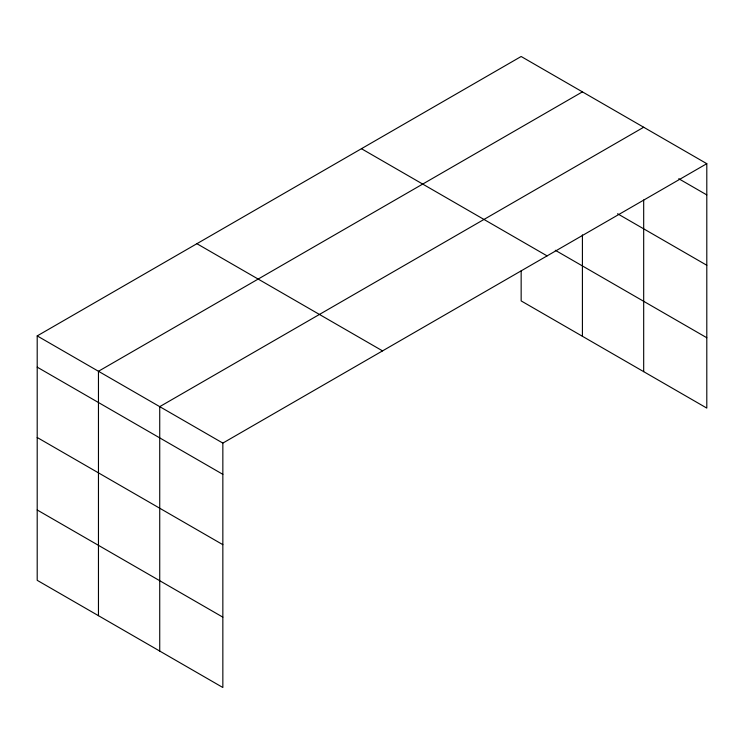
<?xml version="1.0" encoding="UTF-8"?>
<svg xmlns="http://www.w3.org/2000/svg" width="744" height="744" viewBox="0 0 744 744"><rect width="100%" height="100%" fill="white"/><g stroke="black" fill="none" stroke-linecap="round" stroke-linejoin="round"><path stroke-width="1.12" d="M706.8 163.68L521.153 56.498L37.2 335.907L37.2 580.32L222.847 687.503L222.847 443.089L706.8 163.68L706.8 408.093L521.153 300.911L521.153 270.928M643.681 199.997L643.681 371.647M582.413 91.875L98.459 371.275L98.459 615.688M643.681 127.243L159.728 406.652L159.728 651.056M678.751 178.727L706.8 194.919M617.567 213.751L706.8 265.264M555.303 250.282L706.8 337.748M361.445 148.707L547.091 255.889M196.909 243.707L382.556 350.889M37.2 335.907L222.847 443.089M37.2 367.145L222.847 474.328M37.2 437.491L222.847 544.673M37.2 509.975L222.847 617.157M582.413 234.872L582.413 336.279"/></g></svg>
